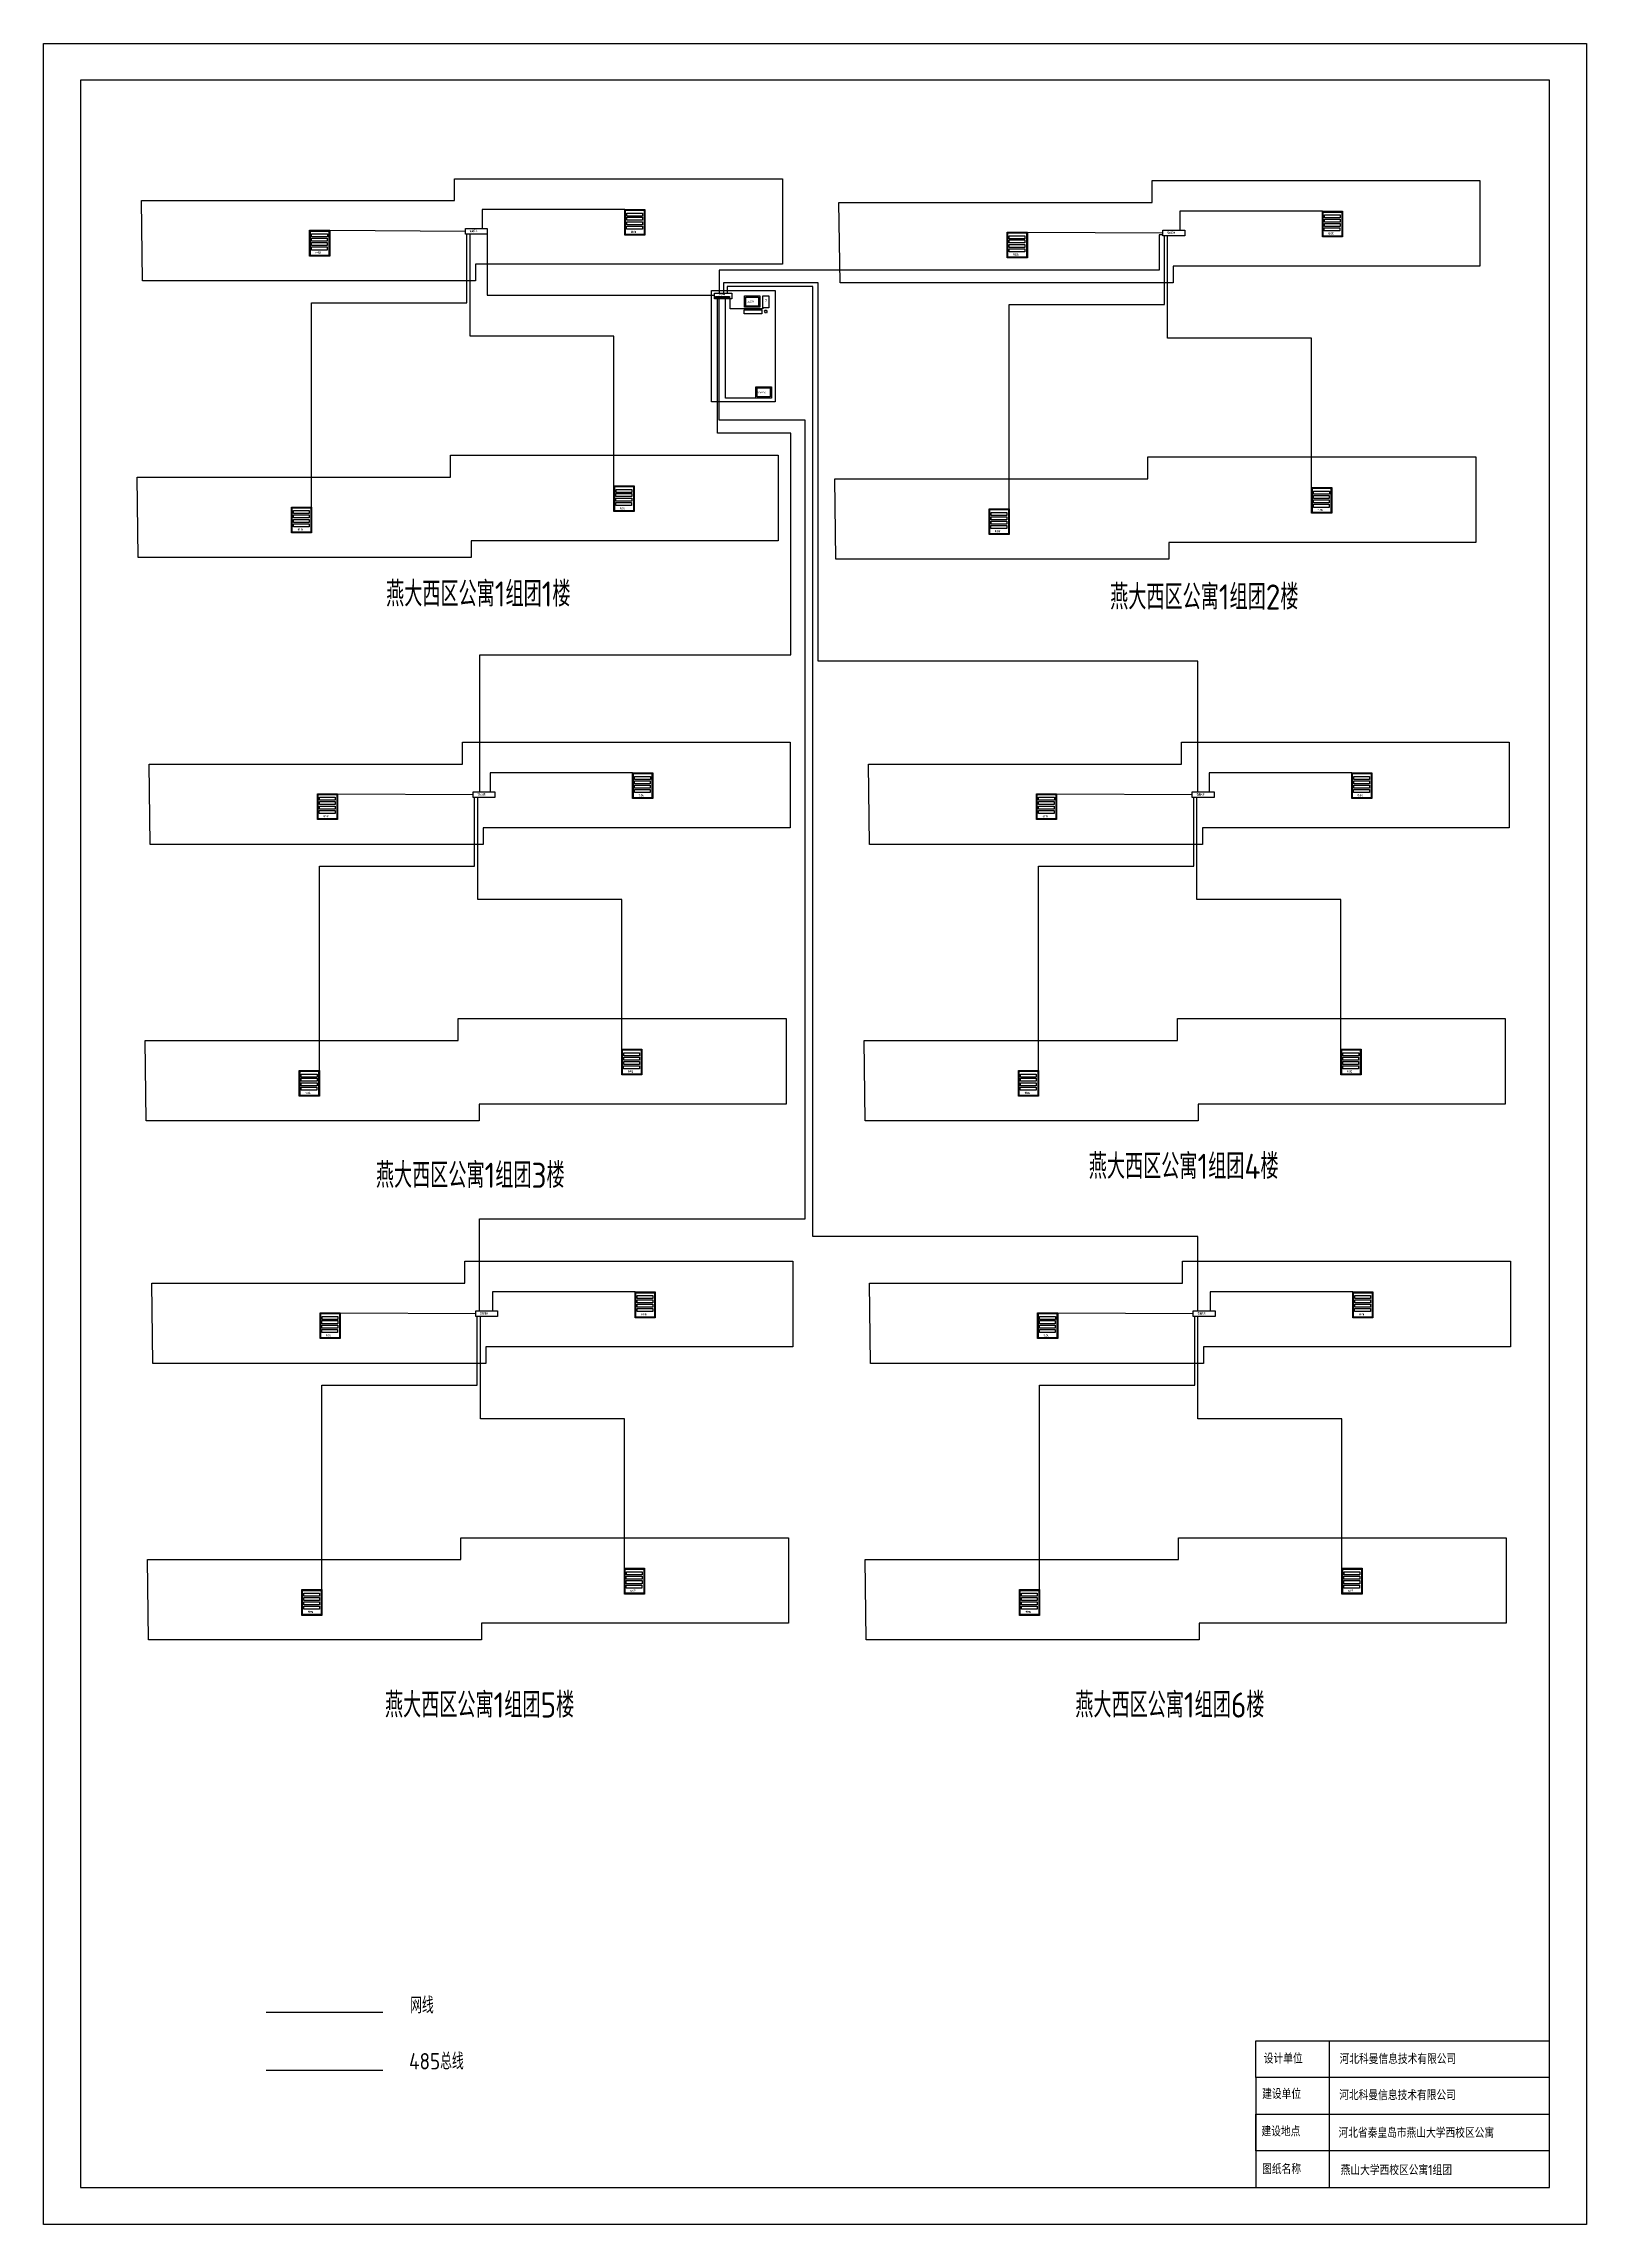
# Model space of a CAD drawing. Header units: millimetres. Extents: x 286 to 1652, y 942 to 1614.
# Drawn here: x 285.9 to 495.9, y 1317 to 1614 of the extents above; entities that cross this region are included whole.
import ezdxf

# ---------------------------------------------------------------- set-up
doc = ezdxf.new("R2010")
doc.units = ezdxf.units.MM
for name, color, linetype in [('485总线', 7, 'Continuous'), ('网线', 7, 'Continuous'), ('设备图', 7, 'Continuous')]:
    doc.layers.add(name, color=color, linetype=linetype)
doc.styles.add('Annotative', font='gbenor.shx', dxfattribs={"bigfont": 'gbcbig.shx'})
doc.styles.get("Standard").update_dxf_attribs({"font": 'gbenor.shx', "bigfont": 'gbcbig.shx'})

msp = doc.modelspace()

# ---------------------------------------------------------------- linework, layer by layer
for p, q in [((285.87, 1613.97), (495.87, 1613.97)), ((285.87, 1316.97), (285.87, 1613.97)), ((495.87, 1613.97), (495.87, 1316.97)), ((290.87, 1608.97), (290.87, 1321.97)), ((490.87, 1608.97), (290.87, 1608.97)), ((490.87, 1321.97), (490.87, 1608.97)), ((341.81, 1592.58), (341.81, 1595.56)), ((341.81, 1595.56), (386.43, 1595.56)), ((386.43, 1595.56), (386.43, 1583.91)), ((436.76, 1592.34), (436.76, 1595.32)), ((436.76, 1595.32), (481.38, 1595.32)), ((481.38, 1595.32), (481.38, 1583.67)), ((299.17, 1592.58), (341.81, 1592.58)), ((299.32, 1581.64), (299.17, 1592.58)), ((394.13, 1592.34), (436.76, 1592.34)), ((394.27, 1581.4), (394.13, 1592.34)), ((386.43, 1583.91), (344.65, 1583.91)), ((344.65, 1583.91), (344.65, 1581.64)), ((481.38, 1583.67), (439.61, 1583.67)), ((439.61, 1583.67), (439.61, 1581.4)), ((344.65, 1581.64), (299.32, 1581.64)), ((439.61, 1581.4), (394.27, 1581.4)), ((341.24, 1554.93), (341.24, 1557.92)), ((341.24, 1557.92), (385.86, 1557.92)), ((385.86, 1557.92), (385.86, 1546.27)), ((436.19, 1554.69), (436.19, 1557.67)), ((436.19, 1557.67), (480.82, 1557.67)), ((480.82, 1557.67), (480.82, 1546.02)), ((298.6, 1554.93), (341.24, 1554.93)), ((298.75, 1544), (298.6, 1554.93)), ((393.56, 1554.69), (436.19, 1554.69)), ((393.71, 1543.75), (393.56, 1554.69)), ((385.86, 1546.27), (344.08, 1546.27)), ((344.08, 1546.27), (344.08, 1544)), ((480.82, 1546.02), (439.04, 1546.02)), ((439.04, 1546.02), (439.04, 1543.75)), ((344.08, 1544), (298.75, 1544)), ((439.04, 1543.75), (393.71, 1543.75)), ((342.87, 1515.85), (342.87, 1518.83)), ((342.87, 1518.83), (387.49, 1518.83)), ((387.49, 1518.83), (387.49, 1507.18)), ((440.76, 1515.85), (440.76, 1518.83)), ((440.76, 1518.83), (485.38, 1518.83)), ((485.38, 1518.83), (485.38, 1507.18)), ((300.24, 1515.85), (342.87, 1515.85)), ((300.38, 1504.91), (300.24, 1515.85)), ((398.13, 1515.85), (440.76, 1515.85)), ((398.27, 1504.91), (398.13, 1515.85)), ((387.49, 1507.18), (345.71, 1507.18)), ((345.71, 1507.18), (345.71, 1504.91)), ((485.38, 1507.18), (443.6, 1507.18)), ((443.6, 1507.18), (443.6, 1504.91)), ((345.71, 1504.91), (300.38, 1504.91)), ((443.6, 1504.91), (398.27, 1504.91)), ((342.3, 1478.2), (342.3, 1481.18)), ((342.3, 1481.18), (386.92, 1481.18)), ((386.92, 1481.18), (386.92, 1469.53)), ((440.19, 1478.2), (440.19, 1481.18)), ((440.19, 1481.18), (484.81, 1481.18)), ((484.81, 1481.18), (484.81, 1469.53)), ((299.67, 1478.2), (342.3, 1478.2)), ((299.81, 1467.26), (299.67, 1478.2)), ((397.56, 1478.2), (440.19, 1478.2)), ((397.7, 1467.26), (397.56, 1478.2)), ((345.14, 1467.26), (299.81, 1467.26)), ((386.92, 1469.53), (345.14, 1469.53)), ((345.14, 1469.53), (345.14, 1467.26)), ((443.03, 1467.26), (397.7, 1467.26)), ((484.81, 1469.53), (443.03, 1469.53)), ((443.03, 1469.53), (443.03, 1467.26)), ((343.22, 1445.15), (343.22, 1448.13)), ((343.22, 1448.13), (387.84, 1448.13)), ((387.84, 1448.13), (387.84, 1436.49)), ((440.9, 1445.15), (440.9, 1448.13)), ((440.9, 1448.13), (485.52, 1448.13)), ((485.52, 1448.13), (485.52, 1436.49)), ((300.59, 1445.15), (343.22, 1445.15)), ((300.73, 1434.21), (300.59, 1445.15)), ((398.27, 1445.15), (440.9, 1445.15)), ((398.41, 1434.21), (398.27, 1445.15)), ((387.84, 1436.49), (346.06, 1436.49)), ((346.06, 1436.49), (346.06, 1434.21)), ((485.52, 1436.49), (443.75, 1436.49)), ((443.75, 1436.49), (443.75, 1434.21)), ((346.06, 1434.21), (300.73, 1434.21)), ((443.75, 1434.21), (398.41, 1434.21)), ((342.65, 1407.5), (342.65, 1410.49)), ((342.65, 1410.49), (387.27, 1410.49)), ((387.27, 1410.49), (387.27, 1398.84)), ((440.33, 1407.5), (440.33, 1410.49)), ((440.33, 1410.49), (484.96, 1410.49)), ((484.96, 1410.49), (484.96, 1398.84)), ((300.02, 1407.5), (342.65, 1407.5)), ((300.16, 1396.57), (300.02, 1407.5)), ((397.7, 1407.5), (440.33, 1407.5)), ((397.85, 1396.57), (397.7, 1407.5)), ((345.49, 1396.57), (300.16, 1396.57)), ((387.27, 1398.84), (345.49, 1398.84)), ((345.49, 1398.84), (345.49, 1396.57)), ((443.18, 1396.57), (397.85, 1396.57)), ((484.96, 1398.84), (443.18, 1398.84)), ((443.18, 1398.84), (443.18, 1396.57)), ((450.87, 1336.97), (450.87, 1341.97)), ((450.87, 1341.97), (490.87, 1341.97)), ((450.87, 1341.97), (460.87, 1341.97)), ((460.87, 1341.97), (460.87, 1321.97)), ((490.87, 1336.97), (450.87, 1336.97)), ((450.87, 1336.97), (450.87, 1321.97)), ((490.87, 1331.97), (490.87, 1336.97)), ((450.87, 1326.97), (450.87, 1331.97)), ((450.87, 1331.97), (490.87, 1331.97)), ((490.87, 1326.97), (450.87, 1326.97)), ((490.87, 1321.97), (490.87, 1326.97)), ((290.87, 1321.97), (490.87, 1321.97)), ((490.87, 1321.97), (490.87, 1321.97)), ((495.87, 1316.97), (285.87, 1316.97))]:
    msp.add_line(p, q)
msp.add_lwpolyline([(376.76, 1580.36), (385.43, 1580.36), (385.43, 1565.16), (376.76, 1565.16)], close=True)
at = {"layer": '485总线', "color": 5}
for p, q in [((364.97, 1591.39), (345.56, 1591.39)), ((345.56, 1591.39), (345.56, 1588.8)), ((459.93, 1591.14), (440.52, 1591.14)), ((440.52, 1591.14), (440.52, 1588.56)), ((324.81, 1588.54), (343.27, 1588.44)), ((343.47, 1578.66), (343.47, 1588.02)), ((343.91, 1574.11), (343.91, 1588.02)), ((419.77, 1588.3), (438.22, 1588.19)), ((438.43, 1578.42), (438.43, 1587.77)), ((438.86, 1573.87), (438.86, 1587.77)), ((322.34, 1550.85), (322.34, 1578.66)), ((322.34, 1578.66), (343.47, 1578.66)), ((417.3, 1550.61), (417.3, 1578.42)), ((417.3, 1578.42), (438.43, 1578.42)), ((363.5, 1574.11), (343.91, 1574.11)), ((363.5, 1553.75), (363.5, 1574.11)), ((458.46, 1573.87), (438.86, 1573.87)), ((458.46, 1553.5), (458.46, 1573.87)), ((325.87, 1511.81), (344.33, 1511.7)), ((366.04, 1514.65), (346.63, 1514.65)), ((346.63, 1514.65), (346.63, 1512.07)), ((423.76, 1511.81), (442.22, 1511.7)), ((463.93, 1514.65), (444.52, 1514.65)), ((444.52, 1514.65), (444.52, 1512.07)), ((344.53, 1501.93), (344.53, 1511.28)), ((344.97, 1497.38), (344.97, 1511.28)), ((442.42, 1501.93), (442.42, 1511.28)), ((442.86, 1497.38), (442.86, 1511.28)), ((323.41, 1474.12), (323.41, 1501.93)), ((323.41, 1501.93), (344.53, 1501.93)), ((421.3, 1474.12), (421.3, 1501.93)), ((421.3, 1501.93), (442.42, 1501.93)), ((364.57, 1497.38), (344.97, 1497.38)), ((364.57, 1477.01), (364.57, 1497.38)), ((462.46, 1497.38), (442.86, 1497.38)), ((462.46, 1477.01), (462.46, 1497.38)), ((366.39, 1443.96), (346.97, 1443.96)), ((346.97, 1443.96), (346.97, 1441.37)), ((464.07, 1443.96), (444.66, 1443.96)), ((444.66, 1443.96), (444.66, 1441.37)), ((326.22, 1441.11), (344.68, 1441.01)), ((344.88, 1431.24), (344.88, 1440.59)), ((345.32, 1426.68), (345.32, 1440.59)), ((423.91, 1441.11), (442.36, 1441.01)), ((442.57, 1431.24), (442.57, 1440.59)), ((443, 1426.68), (443, 1440.59)), ((323.75, 1403.42), (323.75, 1431.24)), ((323.75, 1431.24), (344.88, 1431.24)), ((421.44, 1403.42), (421.44, 1431.24)), ((421.44, 1431.24), (442.57, 1431.24)), ((364.92, 1426.68), (345.32, 1426.68)), ((364.92, 1406.32), (364.92, 1426.68)), ((462.6, 1426.68), (443, 1426.68)), ((462.6, 1406.32), (462.6, 1426.68))]:
    msp.add_line(p, q, dxfattribs=at)
at = {"layer": '网线', "color": 3}
for p, q in [((346.23, 1588.02), (346.23, 1579.99)), ((438.22, 1587.91), (437.72, 1587.91)), ((437.72, 1587.91), (437.72, 1584.43)), ((437.72, 1583.09), (377.81, 1583.09)), ((377.81, 1583.09), (377.81, 1579.97)), ((437.72, 1584.43), (437.72, 1583.09)), ((391.31, 1581.38), (378.43, 1581.38)), ((378.43, 1581.38), (378.43, 1579.97)), ((390.58, 1580.9), (378.91, 1580.9)), ((378.91, 1580.9), (378.91, 1579.97)), ((390.58, 1451.5), (390.58, 1580.9)), ((391.31, 1529.84), (391.31, 1581.38)), ((346.23, 1579.99), (346.23, 1579.69)), ((346.23, 1579.69), (377.2, 1579.69)), ((377.58, 1560.89), (377.58, 1579.2)), ((377.82, 1562.7), (377.82, 1579.2)), ((378.68, 1565.69), (378.68, 1579.2)), ((379.34, 1577.84), (379.34, 1579.2)), ((383.76, 1577.84), (379.34, 1577.84)), ((383.76, 1578), (383.76, 1577.84)), ((382.82, 1565.69), (378.68, 1565.69)), ((389.53, 1562.7), (377.82, 1562.7)), ((389.53, 1453.93), (389.53, 1562.7)), ((387.59, 1560.89), (377.58, 1560.89)), ((387.59, 1530.73), (387.59, 1560.89)), ((345.24, 1512.07), (345.24, 1530.73)), ((345.24, 1530.73), (387.59, 1530.73)), ((443, 1529.84), (391.31, 1529.84)), ((443, 1512.07), (443, 1529.84)), ((345.22, 1441.37), (345.22, 1453.93)), ((345.22, 1453.93), (389.53, 1453.93)), ((442.99, 1451.5), (390.58, 1451.5)), ((442.99, 1441.37), (442.99, 1451.5)), ((316.17, 1345.89), (332.06, 1345.89))]:
    msp.add_line(p, q, dxfattribs=at)
at = {"layer": '网线', "color": 5}
msp.add_line((316.17, 1337.99), (332.05, 1337.99), dxfattribs=at)
at = {"layer": '设备图'}
for points in [[(364.97, 1591.39), (367.71, 1591.39), (367.71, 1587.88), (364.97, 1587.88)], [(365.08, 1591.28), (367.61, 1591.28), (367.61, 1587.97), (365.08, 1587.97)], [(365.23, 1589.11), (367.37, 1589.11), (367.37, 1588.7), (365.23, 1588.7)], [(365.24, 1590.32), (367.38, 1590.32), (367.38, 1589.91), (365.24, 1589.91)], [(365.24, 1589.7), (367.38, 1589.7), (367.38, 1589.29), (365.24, 1589.29)], [(365.25, 1590.89), (367.39, 1590.89), (367.39, 1590.48), (365.25, 1590.48)], [(459.93, 1591.14), (462.67, 1591.14), (462.67, 1587.63), (459.93, 1587.63)], [(460.04, 1591.03), (462.57, 1591.03), (462.57, 1587.73), (460.04, 1587.73)], [(460.2, 1590.65), (462.35, 1590.65), (462.35, 1590.24), (460.2, 1590.24)], [(460.2, 1590.07), (462.34, 1590.07), (462.34, 1589.66), (460.2, 1589.66)], [(460.2, 1589.46), (462.34, 1589.46), (462.34, 1589.05), (460.2, 1589.05)], [(322.07, 1588.54), (324.81, 1588.54), (324.81, 1585.04), (322.07, 1585.04)], [(322.18, 1588.44), (324.71, 1588.44), (324.71, 1585.13), (322.18, 1585.13)], [(322.32, 1586.27), (324.47, 1586.27), (324.47, 1585.85), (322.32, 1585.85)], [(322.34, 1587.48), (324.48, 1587.48), (324.48, 1587.06), (322.34, 1587.06)], [(322.34, 1586.86), (324.48, 1586.86), (324.48, 1586.45), (322.34, 1586.45)], [(322.35, 1588.05), (324.49, 1588.05), (324.49, 1587.64), (322.35, 1587.64)], [(343.27, 1588.8), (346.23, 1588.8), (346.23, 1588.02), (343.27, 1588.02)], [(417.03, 1588.3), (419.77, 1588.3), (419.77, 1584.79), (417.03, 1584.79)], [(417.13, 1588.19), (419.66, 1588.19), (419.66, 1584.89), (417.13, 1584.89)], [(417.28, 1586.02), (419.43, 1586.02), (419.43, 1585.61), (417.28, 1585.61)], [(417.3, 1587.81), (419.45, 1587.81), (419.45, 1587.39), (417.3, 1587.39)], [(417.3, 1587.23), (419.44, 1587.23), (419.44, 1586.82), (417.3, 1586.82)], [(417.3, 1586.62), (419.44, 1586.62), (419.44, 1586.2), (417.3, 1586.2)], [(438.22, 1588.56), (441.19, 1588.56), (441.19, 1587.77), (438.22, 1587.77)], [(460.18, 1588.86), (462.33, 1588.86), (462.33, 1588.45), (460.18, 1588.45)], [(377.2, 1579.97), (379.55, 1579.97), (379.55, 1579.2), (377.2, 1579.2)], [(377.33, 1579.53), (377.54, 1579.53), (377.54, 1579.33), (377.33, 1579.33)], [(377.57, 1579.53), (377.79, 1579.53), (377.79, 1579.33), (377.57, 1579.33)], [(377.82, 1579.53), (378.03, 1579.53), (378.03, 1579.33), (377.82, 1579.33)], [(378.07, 1579.53), (378.28, 1579.53), (378.28, 1579.33), (378.07, 1579.33)], [(378.31, 1579.53), (378.52, 1579.53), (378.52, 1579.33), (378.31, 1579.33)], [(378.55, 1579.53), (378.76, 1579.53), (378.76, 1579.33), (378.55, 1579.33)], [(378.79, 1579.53), (379, 1579.53), (379, 1579.33), (378.79, 1579.33)], [(379.04, 1579.53), (379.25, 1579.53), (379.25, 1579.33), (379.04, 1579.33)], [(381.22, 1577.71), (383.64, 1577.71), (383.64, 1577.18), (381.22, 1577.18)], [(381.25, 1579.6), (383.36, 1579.6), (383.36, 1578.07), (381.25, 1578.07)], [(381.25, 1579.6), (383.36, 1579.6), (383.36, 1578.07), (381.25, 1578.07)], [(381.44, 1579.44), (383.19, 1579.44), (383.19, 1578.22), (381.44, 1578.22)], [(381.44, 1579.44), (383.19, 1579.44), (383.19, 1578.22), (381.44, 1578.22)], [(383.76, 1579.61), (384.57, 1579.61), (384.57, 1578), (383.76, 1578)], [(382.82, 1567.22), (384.93, 1567.22), (384.93, 1565.69), (382.82, 1565.69)], [(383.01, 1567.07), (384.76, 1567.07), (384.76, 1565.85), (383.01, 1565.85)], [(363.5, 1553.75), (366.24, 1553.75), (366.24, 1550.24), (363.5, 1550.24)], [(363.61, 1553.64), (366.14, 1553.64), (366.14, 1550.33), (363.61, 1550.33)], [(458.46, 1553.5), (461.2, 1553.5), (461.2, 1550), (458.46, 1550)], [(458.57, 1553.4), (461.1, 1553.4), (461.1, 1550.09), (458.57, 1550.09)], [(319.6, 1550.85), (322.34, 1550.85), (322.34, 1547.34), (319.6, 1547.34)], [(319.71, 1550.74), (322.24, 1550.74), (322.24, 1547.44), (319.71, 1547.44)], [(319.88, 1550.36), (322.02, 1550.36), (322.02, 1549.95), (319.88, 1549.95)], [(363.76, 1551.47), (365.9, 1551.47), (365.9, 1551.06), (363.76, 1551.06)], [(363.77, 1552.68), (365.92, 1552.68), (365.92, 1552.27), (363.77, 1552.27)], [(363.77, 1552.07), (365.92, 1552.07), (365.92, 1551.65), (363.77, 1551.65)], [(363.78, 1553.26), (365.92, 1553.26), (365.92, 1552.84), (363.78, 1552.84)], [(414.56, 1550.61), (417.3, 1550.61), (417.3, 1547.1), (414.56, 1547.1)], [(414.67, 1550.5), (417.2, 1550.5), (417.2, 1547.19), (414.67, 1547.19)], [(458.72, 1551.23), (460.86, 1551.23), (460.86, 1550.81), (458.72, 1550.81)], [(458.73, 1552.44), (460.87, 1552.44), (460.87, 1552.02), (458.73, 1552.02)], [(458.73, 1551.82), (460.87, 1551.82), (460.87, 1551.41), (458.73, 1551.41)], [(458.74, 1553.01), (460.88, 1553.01), (460.88, 1552.6), (458.74, 1552.6)], [(319.86, 1548.57), (322, 1548.57), (322, 1548.16), (319.86, 1548.16)], [(319.87, 1549.78), (322.02, 1549.78), (322.02, 1549.37), (319.87, 1549.37)], [(319.87, 1549.17), (322.02, 1549.17), (322.02, 1548.75), (319.87, 1548.75)], [(414.82, 1548.33), (416.96, 1548.33), (416.96, 1547.92), (414.82, 1547.92)], [(414.83, 1549.54), (416.97, 1549.54), (416.97, 1549.13), (414.83, 1549.13)], [(414.83, 1548.92), (416.97, 1548.92), (416.97, 1548.51), (414.83, 1548.51)], [(414.84, 1550.11), (416.98, 1550.11), (416.98, 1549.7), (414.84, 1549.7)], [(323.14, 1511.81), (325.87, 1511.81), (325.87, 1508.3), (323.14, 1508.3)], [(344.33, 1512.07), (347.3, 1512.07), (347.3, 1511.28), (344.33, 1511.28)], [(366.04, 1514.65), (368.77, 1514.65), (368.77, 1511.14), (366.04, 1511.14)], [(366.14, 1514.54), (368.67, 1514.54), (368.67, 1511.24), (366.14, 1511.24)], [(366.29, 1512.37), (368.43, 1512.37), (368.43, 1511.96), (366.29, 1511.96)], [(366.3, 1513.58), (368.45, 1513.58), (368.45, 1513.17), (366.3, 1513.17)], [(366.3, 1512.97), (368.45, 1512.97), (368.45, 1512.56), (366.3, 1512.56)], [(366.31, 1514.16), (368.46, 1514.16), (368.46, 1513.75), (366.31, 1513.75)], [(421.03, 1511.81), (423.76, 1511.81), (423.76, 1508.3), (421.03, 1508.3)], [(442.22, 1512.07), (445.19, 1512.07), (445.19, 1511.28), (442.22, 1511.28)], [(463.93, 1514.65), (466.67, 1514.65), (466.67, 1511.14), (463.93, 1511.14)], [(464.03, 1514.54), (466.56, 1514.54), (466.56, 1511.24), (464.03, 1511.24)], [(464.18, 1512.37), (466.33, 1512.37), (466.33, 1511.96), (464.18, 1511.96)], [(464.2, 1514.16), (466.35, 1514.16), (466.35, 1513.75), (464.2, 1513.75)], [(464.2, 1513.58), (466.34, 1513.58), (466.34, 1513.17), (464.2, 1513.17)], [(464.2, 1512.97), (466.34, 1512.97), (466.34, 1512.56), (464.2, 1512.56)], [(323.24, 1511.7), (325.77, 1511.7), (325.77, 1508.4), (323.24, 1508.4)], [(323.39, 1509.53), (325.53, 1509.53), (325.53, 1509.12), (323.39, 1509.12)], [(323.4, 1510.74), (325.55, 1510.74), (325.55, 1510.33), (323.4, 1510.33)], [(323.4, 1510.13), (325.55, 1510.13), (325.55, 1509.71), (323.4, 1509.71)], [(323.41, 1511.32), (325.55, 1511.32), (325.55, 1510.91), (323.41, 1510.91)], [(421.13, 1511.7), (423.66, 1511.7), (423.66, 1508.4), (421.13, 1508.4)], [(421.28, 1509.53), (423.42, 1509.53), (423.42, 1509.12), (421.28, 1509.12)], [(421.29, 1510.74), (423.44, 1510.74), (423.44, 1510.33), (421.29, 1510.33)], [(421.29, 1510.13), (423.44, 1510.13), (423.44, 1509.71), (421.29, 1509.71)], [(421.3, 1511.32), (423.45, 1511.32), (423.45, 1510.91), (421.3, 1510.91)], [(364.57, 1477.01), (367.31, 1477.01), (367.31, 1473.51), (364.57, 1473.51)], [(364.67, 1476.91), (367.2, 1476.91), (367.2, 1473.6), (364.67, 1473.6)], [(364.84, 1476.52), (366.99, 1476.52), (366.99, 1476.11), (364.84, 1476.11)], [(462.46, 1477.01), (465.2, 1477.01), (465.2, 1473.51), (462.46, 1473.51)], [(462.57, 1476.91), (465.09, 1476.91), (465.09, 1473.6), (462.57, 1473.6)], [(462.73, 1476.52), (464.88, 1476.52), (464.88, 1476.11), (462.73, 1476.11)], [(320.67, 1474.12), (323.41, 1474.12), (323.41, 1470.61), (320.67, 1470.61)], [(320.77, 1474.01), (323.3, 1474.01), (323.3, 1470.7), (320.77, 1470.7)], [(320.94, 1473.62), (323.09, 1473.62), (323.09, 1473.21), (320.94, 1473.21)], [(364.82, 1474.74), (366.97, 1474.74), (366.97, 1474.32), (364.82, 1474.32)], [(364.84, 1475.95), (366.98, 1475.95), (366.98, 1475.53), (364.84, 1475.53)], [(364.84, 1475.33), (366.98, 1475.33), (366.98, 1474.92), (364.84, 1474.92)], [(418.56, 1474.12), (421.3, 1474.12), (421.3, 1470.61), (418.56, 1470.61)], [(418.67, 1474.01), (421.2, 1474.01), (421.2, 1470.7), (418.67, 1470.7)], [(418.83, 1473.62), (420.98, 1473.62), (420.98, 1473.21), (418.83, 1473.21)], [(462.71, 1474.74), (464.86, 1474.74), (464.86, 1474.32), (462.71, 1474.32)], [(462.73, 1475.95), (464.87, 1475.95), (464.87, 1475.53), (462.73, 1475.53)], [(462.73, 1475.33), (464.87, 1475.33), (464.87, 1474.92), (462.73, 1474.92)], [(320.92, 1471.84), (323.07, 1471.84), (323.07, 1471.43), (320.92, 1471.43)], [(320.94, 1473.05), (323.08, 1473.05), (323.08, 1472.64), (320.94, 1472.64)], [(320.94, 1472.43), (323.08, 1472.43), (323.08, 1472.02), (320.94, 1472.02)], [(418.81, 1471.84), (420.96, 1471.84), (420.96, 1471.43), (418.81, 1471.43)], [(418.83, 1473.05), (420.97, 1473.05), (420.97, 1472.64), (418.83, 1472.64)], [(418.83, 1472.43), (420.97, 1472.43), (420.97, 1472.02), (418.83, 1472.02)], [(366.39, 1443.96), (369.12, 1443.96), (369.12, 1440.45), (366.39, 1440.45)], [(366.49, 1443.85), (369.02, 1443.85), (369.02, 1440.54), (366.49, 1440.54)], [(366.66, 1443.46), (368.8, 1443.46), (368.8, 1443.05), (366.66, 1443.05)], [(464.07, 1443.96), (466.81, 1443.96), (466.81, 1440.45), (464.07, 1440.45)], [(464.18, 1443.85), (466.71, 1443.85), (466.71, 1440.54), (464.18, 1440.54)], [(464.34, 1443.46), (466.49, 1443.46), (466.49, 1443.05), (464.34, 1443.05)], [(323.49, 1441.11), (326.22, 1441.11), (326.22, 1437.61), (323.49, 1437.61)], [(323.59, 1441.01), (326.12, 1441.01), (326.12, 1437.7), (323.59, 1437.7)], [(323.76, 1440.62), (325.9, 1440.62), (325.9, 1440.21), (323.76, 1440.21)], [(344.68, 1441.37), (347.65, 1441.37), (347.65, 1440.59), (344.68, 1440.59)], [(366.64, 1441.68), (368.78, 1441.68), (368.78, 1441.27), (366.64, 1441.27)], [(366.65, 1442.89), (368.8, 1442.89), (368.8, 1442.48), (366.65, 1442.48)], [(366.65, 1442.27), (368.8, 1442.27), (368.8, 1441.86), (366.65, 1441.86)], [(421.17, 1441.11), (423.91, 1441.11), (423.91, 1437.61), (421.17, 1437.61)], [(421.27, 1441.01), (423.8, 1441.01), (423.8, 1437.7), (421.27, 1437.7)], [(421.44, 1440.62), (423.59, 1440.62), (423.59, 1440.21), (421.44, 1440.21)], [(442.36, 1441.37), (445.33, 1441.37), (445.33, 1440.59), (442.36, 1440.59)], [(464.32, 1441.68), (466.47, 1441.68), (466.47, 1441.27), (464.32, 1441.27)], [(464.34, 1442.89), (466.48, 1442.89), (466.48, 1442.48), (464.34, 1442.48)], [(464.34, 1442.27), (466.48, 1442.27), (466.48, 1441.86), (464.34, 1441.86)], [(323.74, 1438.84), (325.88, 1438.84), (325.88, 1438.42), (323.74, 1438.42)], [(323.75, 1440.05), (325.9, 1440.05), (325.9, 1439.63), (323.75, 1439.63)], [(323.75, 1439.43), (325.9, 1439.43), (325.9, 1439.02), (323.75, 1439.02)], [(421.42, 1438.84), (423.57, 1438.84), (423.57, 1438.42), (421.42, 1438.42)], [(421.44, 1440.05), (423.58, 1440.05), (423.58, 1439.63), (421.44, 1439.63)], [(421.44, 1439.43), (423.58, 1439.43), (423.58, 1439.02), (421.44, 1439.02)], [(364.92, 1406.32), (367.65, 1406.32), (367.65, 1402.81), (364.92, 1402.81)], [(365.02, 1406.21), (367.55, 1406.21), (367.55, 1402.91), (365.02, 1402.91)], [(365.18, 1405.25), (367.33, 1405.25), (367.33, 1404.84), (365.18, 1404.84)], [(365.19, 1405.83), (367.34, 1405.83), (367.34, 1405.41), (365.19, 1405.41)], [(462.6, 1406.32), (465.34, 1406.32), (465.34, 1402.81), (462.6, 1402.81)], [(462.71, 1406.21), (465.24, 1406.21), (465.24, 1402.91), (462.71, 1402.91)], [(462.87, 1405.25), (465.01, 1405.25), (465.01, 1404.84), (462.87, 1404.84)], [(462.88, 1405.83), (465.02, 1405.83), (465.02, 1405.41), (462.88, 1405.41)], [(321.02, 1403.42), (323.75, 1403.42), (323.75, 1399.91), (321.02, 1399.91)], [(321.12, 1403.31), (323.65, 1403.31), (323.65, 1400.01), (321.12, 1400.01)], [(321.28, 1402.35), (323.43, 1402.35), (323.43, 1401.94), (321.28, 1401.94)], [(321.29, 1402.93), (323.44, 1402.93), (323.44, 1402.52), (321.29, 1402.52)], [(365.17, 1404.04), (367.31, 1404.04), (367.31, 1403.63), (365.17, 1403.63)], [(365.18, 1404.64), (367.33, 1404.64), (367.33, 1404.22), (365.18, 1404.22)], [(418.7, 1403.42), (421.44, 1403.42), (421.44, 1399.91), (418.7, 1399.91)], [(418.81, 1403.31), (421.34, 1403.31), (421.34, 1400.01), (418.81, 1400.01)], [(418.97, 1402.35), (421.11, 1402.35), (421.11, 1401.94), (418.97, 1401.94)], [(418.98, 1402.93), (421.12, 1402.93), (421.12, 1402.52), (418.98, 1402.52)], [(462.86, 1404.04), (465, 1404.04), (465, 1403.63), (462.86, 1403.63)], [(462.87, 1404.64), (465.01, 1404.64), (465.01, 1404.22), (462.87, 1404.22)], [(321.27, 1401.14), (323.41, 1401.14), (323.41, 1400.73), (321.27, 1400.73)], [(321.28, 1401.74), (323.43, 1401.74), (323.43, 1401.33), (321.28, 1401.33)], [(418.96, 1401.14), (421.1, 1401.14), (421.1, 1400.73), (418.96, 1400.73)], [(418.97, 1401.74), (421.11, 1401.74), (421.11, 1401.33), (418.97, 1401.33)]]:
    msp.add_lwpolyline(points, close=True, dxfattribs=at)
msp.add_ellipse((384.16, 1577.48), major_axis=(0.086, -0.205), ratio=0.684846, dxfattribs=at)

# ---------------------------------------------------------------- texts
for s, height, p in [('燕大西区公寓1组团1楼', 3.4227, (332.49, 1537.3)), ('燕大西区公寓1组团2楼', 3.4227, (431.05, 1536.89)), ('燕大西区公寓1组团3楼', 3.4227, (331.1, 1458.13)), ('燕大西区公寓1组团4楼', 3.4227, (428.14, 1459.35)), ('燕大西区公寓1组团5楼', 3.4227, (332.33, 1385.99)), ('燕大西区公寓1组团6楼', 3.4227, (426.3, 1385.99)), ('设计单位', 1.393, (451.95, 1338.87)), ('河北科曼信息技术有限公司', 1.3934, (462.27, 1338.81)), ('建设单位', 1.393, (451.74, 1334.04)), ('河北科曼信息技术有限公司', 1.3934, (462.22, 1333.88)), ('建设地点', 1.393, (451.64, 1328.95)), ('河北省秦皇岛市燕山大学西校区公寓', 1.3934, (462.13, 1328.75)), ('图纸名称', 1.393, (451.74, 1323.81)), ('燕山大学西校区公寓1组团', 1.3934, (462.42, 1323.67))]:
    msp.add_text(s, height=height).set_placement(p)
at = {"layer": '网线'}
for s, p in [('网线', (335.76, 1345.7)), ('485总线', (335.61, 1338.07))]:
    msp.add_text(s, height=2.224, dxfattribs=at).set_placement(p)
at = {"layer": '设备图', "style": 'Annotative'}
for s, height, p in [('智能网关', 0.268, (343.86, 1588.29)), ('电控箱', 0.244, (365.77, 1588.18)), ('智能网关', 0.268, (438.82, 1588.04)), ('电控箱', 0.244, (460.73, 1587.94)), ('电控箱', 0.244, (322.87, 1585.34)), ('电控箱', 0.244, (417.82, 1585.09)), ('网络交换机', 0.19, (377.68, 1579.67)), ('监控显示器', 0.173, (381.67, 1578.74)), ('宿舍信息终端', 0.173, (383.07, 1566.36)), ('电控箱', 0.244, (364.3, 1550.54)), ('电控箱', 0.244, (459.26, 1550.3)), ('电控箱', 0.244, (320.4, 1547.65)), ('电控箱', 0.244, (415.36, 1547.4)), ('智能网关', 0.268, (344.93, 1511.55)), ('智能网关', 0.268, (442.82, 1511.55)), ('电控箱', 0.244, (323.93, 1508.61)), ('电控箱', 0.244, (366.83, 1511.45)), ('电控箱', 0.244, (421.82, 1508.61)), ('电控箱', 0.244, (464.72, 1511.45)), ('电控箱', 0.244, (365.36, 1473.81)), ('电控箱', 0.244, (463.26, 1473.81)), ('电控箱', 0.244, (321.46, 1470.91)), ('电控箱', 0.244, (419.36, 1470.91)), ('智能网关', 0.268, (345.28, 1440.86)), ('电控箱', 0.244, (367.18, 1440.75)), ('智能网关', 0.268, (442.96, 1440.86)), ('电控箱', 0.244, (464.87, 1440.75)), ('电控箱', 0.244, (324.28, 1437.91)), ('电控箱', 0.244, (421.96, 1437.91)), ('电控箱', 0.244, (365.71, 1403.11)), ('电控箱', 0.244, (463.4, 1403.11)), ('电控箱', 0.244, (321.81, 1400.22)), ('电控箱', 0.244, (419.5, 1400.22))]:
    msp.add_text(s, height=height, dxfattribs=at).set_placement(p)
msp.add_text('工作站', height=0.16, rotation=270, dxfattribs=at).set_placement((384.1, 1579.2))

doc.saveas('drawing.dxf')
